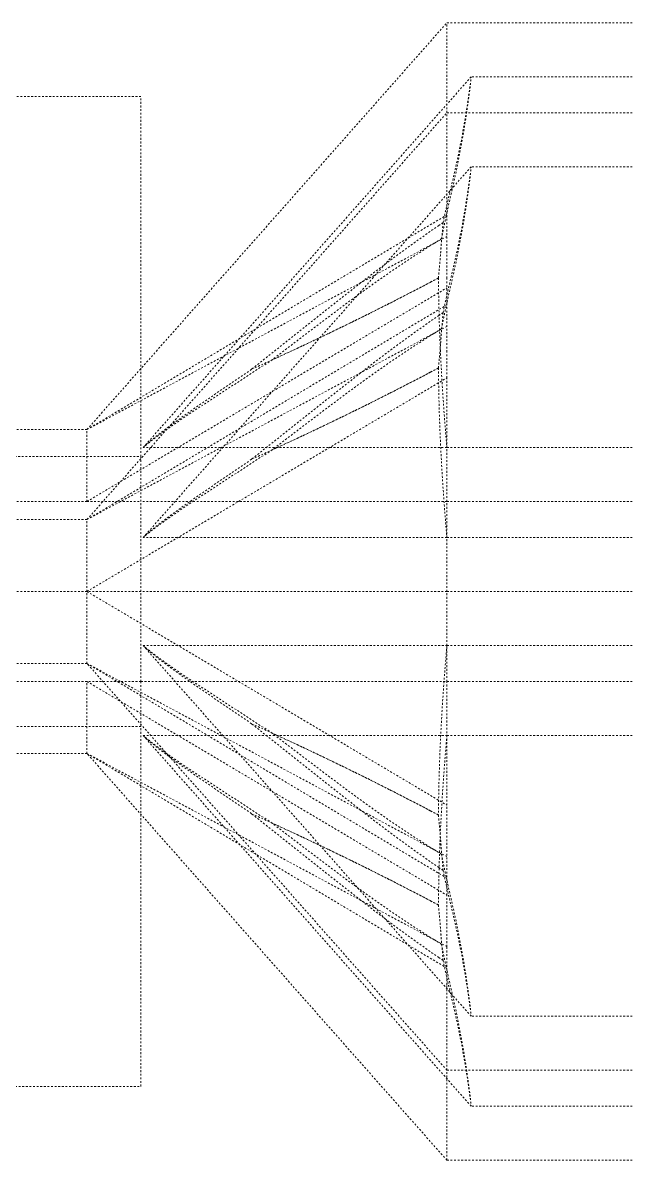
# Model space of a CAD drawing. Header units: millimetres. Extents: x -116965 to 323937, y 291661 to 566926.
# Drawn here: x -18844.4 to -18810.9, y 303499.7 to 303562.9 of the extents above; entities that cross this region are included whole.
import ezdxf

# ---------------------------------------------------------------- set-up
doc = ezdxf.new("R2010")
doc.units = ezdxf.units.MM
doc.linetypes.add('DASHED', pattern=[0.75, 0.5, -0.25])
doc.layers.add('Hidden Edges(Schneider)', color=7, linetype='DASHED', lineweight=18)

msp = doc.modelspace()

# ---------------------------------------------------------------- linework, layer by layer
at = {"layer": 'Hidden Edges(Schneider)', "ltscale": 0.15845}
for p, q in [((-18840.877861, 303540.279402), (-18820.877861, 303562.879402)), ((-18840.877861, 303535.279402), (-18820.877861, 303557.879402)), ((-18820.877861, 303504.679402), (-18840.877861, 303527.279402)), ((-18820.877861, 303499.679402), (-18840.877861, 303522.279402))]:
    msp.add_line(p, q, dxfattribs=at)
at = {"layer": 'Hidden Edges(Schneider)', "ltscale": 0.152231}
for p, q in [((-18777.377861, 303562.879402), (-18820.877861, 303562.879402)), ((-18777.377861, 303557.879402), (-18820.877861, 303557.879402)), ((-18777.377861, 303536.279402), (-18820.877861, 303536.279402)), ((-18777.377861, 303531.279402), (-18820.877861, 303531.279402)), ((-18777.377861, 303526.279402), (-18820.877861, 303526.279402)), ((-18777.377861, 303504.679402), (-18820.877861, 303504.679402)), ((-18777.377861, 303499.679402), (-18820.877861, 303499.679402))]:
    msp.add_line(p, q, dxfattribs=at)
at = {"layer": 'Hidden Edges(Schneider)', "ltscale": 0.049204}
for p, q in [((-18820.877861, 303557.879402), (-18820.877861, 303562.879402)), ((-18820.877861, 303526.279402), (-18820.877861, 303531.279402))]:
    msp.add_line(p, q, dxfattribs=at)
at = {"layer": 'Hidden Edges(Schneider)', "ltscale": 0.144412}
for p, q in [((-18837.75488, 303539.281551), (-18819.526723, 303559.879368)), ((-18837.75488, 303534.281551), (-18819.526723, 303554.879368)), ((-18819.526723, 303507.679437), (-18837.75488, 303528.277254)), ((-18819.526723, 303502.679437), (-18837.75488, 303523.277254))]:
    msp.add_line(p, q, dxfattribs=at)
at = {"layer": 'Hidden Edges(Schneider)', "ltscale": 0.140503}
for p, q in [((-18779.377861, 303559.879402), (-18819.526666, 303559.879402)), ((-18779.377861, 303554.879402), (-18819.526666, 303554.879402)), ((-18779.377861, 303507.679402), (-18819.526666, 303507.679402)), ((-18779.377861, 303502.679402), (-18819.526666, 303502.679402))]:
    msp.add_line(p, q, dxfattribs=at)
at = {"layer": 'Hidden Edges(Schneider)', "ltscale": 0.138396}
for p, q in [((-18837.877861, 303558.779402), (-18969.700191, 303558.779402)), ((-18969.700191, 303538.779402), (-18837.877861, 303538.779402))]:
    msp.add_line(p, q, dxfattribs=at)
at = {"layer": 'Hidden Edges(Schneider)', "ltscale": 0.082567}
for p, q in [((-18837.877861, 303538.779402), (-18837.877861, 303558.779402)), ((-18837.877861, 303503.779402), (-18837.877861, 303523.779402))]:
    msp.add_line(p, q, dxfattribs=at)
at = {"layer": 'Hidden Edges(Schneider)', "ltscale": 0.069005}
msp.add_line((-18820.877861, 303548.68405), (-18820.877861, 303557.879402), dxfattribs=at)
at = {"layer": 'Hidden Edges(Schneider)', "ltscale": 0.125555}
for p, q in [((-18840.87786, 303540.279402), (-18820.87786, 303552.206152)), ((-18840.87786, 303535.279402), (-18820.87786, 303547.206152)), ((-18840.87786, 303527.279402), (-18820.87786, 303515.352653)), ((-18840.87786, 303522.279402), (-18820.87786, 303510.352653))]:
    msp.add_line(p, q, dxfattribs=at)
at = {"layer": 'Hidden Edges(Schneider)', "ltscale": 0.122319}
for p, q in [((-18840.87786, 303540.279402), (-18820.87786, 303551.008911)), ((-18840.87786, 303535.279402), (-18820.87786, 303546.008911)), ((-18840.87786, 303527.279402), (-18820.87786, 303516.549894)), ((-18840.87786, 303522.279402), (-18820.87786, 303511.549894))]:
    msp.add_line(p, q, dxfattribs=at)
at = {"layer": 'Hidden Edges(Schneider)'}
for p, q in [((-18821.347573, 303548.698079), (-18821.347587, 303548.700189)), ((-18821.347573, 303543.698079), (-18821.347587, 303543.700189))]:
    msp.add_line(p, q, dxfattribs=at)
at = {"layer": 'Hidden Edges(Schneider)', "ltscale": 0.006218}
msp.add_line((-18820.877861, 303547.206152), (-18820.877861, 303548.68405), dxfattribs=at)
at = {"layer": 'Hidden Edges(Schneider)', "ltscale": 0.12519}
for p, q in [((-18840.87786, 303536.279402), (-18820.87786, 303548.149894)), ((-18840.87786, 303531.279402), (-18820.87786, 303543.149894)), ((-18840.87786, 303531.279403), (-18820.87786, 303519.408911)), ((-18840.87786, 303526.279403), (-18820.87786, 303514.408911))]:
    msp.add_line(p, q, dxfattribs=at)
at = {"layer": 'Hidden Edges(Schneider)', "ltscale": 0.010829}
msp.add_line((-18820.877861, 303544.579402), (-18820.877861, 303547.206152), dxfattribs=at)
at = {"layer": 'Hidden Edges(Schneider)', "ltscale": 0.00582}
msp.add_line((-18820.877861, 303543.149894), (-18820.877861, 303544.579402), dxfattribs=at)
at = {"layer": 'Hidden Edges(Schneider)', "ltscale": 0.080332}
for p, q in [((-18820.877861, 303531.279402), (-18820.877861, 303543.149894)), ((-18820.877861, 303514.408911), (-18820.877861, 303526.279402))]:
    msp.add_line(p, q, dxfattribs=at)
at = {"layer": 'Hidden Edges(Schneider)', "ltscale": 0.136483}
for p, q in [((-18840.877861, 303540.279402), (-18879.877861, 303540.279402)), ((-18840.877861, 303536.279402), (-18879.877861, 303536.279402)), ((-18840.877861, 303535.279402), (-18879.877861, 303535.279402)), ((-18840.877861, 303531.279402), (-18879.877861, 303531.279402)), ((-18840.877861, 303527.279402), (-18879.877861, 303527.279402)), ((-18840.877861, 303526.279402), (-18879.877861, 303526.279402)), ((-18840.877861, 303522.279402), (-18879.877861, 303522.279402))]:
    msp.add_line(p, q, dxfattribs=at)
at = {"layer": 'Hidden Edges(Schneider)', "ltscale": 0.016433}
for p, q in [((-18840.877861, 303536.279402), (-18840.877861, 303540.279402)), ((-18840.877861, 303531.279402), (-18840.877861, 303535.279402)), ((-18840.877861, 303527.279402), (-18840.877861, 303531.279402)), ((-18840.877861, 303522.279402), (-18840.877861, 303526.279402))]:
    msp.add_line(p, q, dxfattribs=at)
at = {"layer": 'Hidden Edges(Schneider)', "ltscale": 0.069664}
for p, q in [((-18820.877861, 303539.279402), (-18837.75629, 303539.279402)), ((-18820.877861, 303534.279402), (-18837.75629, 303534.279402)), ((-18837.75629, 303528.279402), (-18820.877861, 303528.279402)), ((-18837.75629, 303523.279402), (-18820.877861, 303523.279402))]:
    msp.add_line(p, q, dxfattribs=at)
at = {"layer": 'Hidden Edges(Schneider)', "ltscale": 0.145232}
for p, q in [((-18779.377861, 303539.279402), (-18820.877861, 303539.279402)), ((-18779.377861, 303534.279402), (-18820.877861, 303534.279402)), ((-18779.377861, 303528.279402), (-18820.877861, 303528.279402)), ((-18779.377861, 303523.279402), (-18820.877861, 303523.279402))]:
    msp.add_line(p, q, dxfattribs=at)
at = {"layer": 'Hidden Edges(Schneider)', "ltscale": 0.081058}
msp.add_line((-18837.877861, 303538.779402), (-18837.877861, 303526.279402), dxfattribs=at)
at = {"layer": 'Hidden Edges(Schneider)', "ltscale": 0.0123}
for p, q in [((-18840.877861, 303536.279402), (-18837.877861, 303536.279402)), ((-18837.877861, 303531.279402), (-18840.877861, 303531.279402)), ((-18837.877861, 303526.279402), (-18840.877861, 303526.279402))]:
    msp.add_line(p, q, dxfattribs=at)
at = {"layer": 'Hidden Edges(Schneider)', "ltscale": 0.070167}
for p, q in [((-18820.877861, 303536.279402), (-18837.877861, 303536.279402)), ((-18820.877861, 303531.279402), (-18837.877861, 303531.279402)), ((-18837.877861, 303526.279402), (-18820.877861, 303526.279402))]:
    msp.add_line(p, q, dxfattribs=at)
at = {"layer": 'Hidden Edges(Schneider)', "ltscale": 0.010304}
msp.add_line((-18837.877861, 303526.279402), (-18837.877861, 303523.779402), dxfattribs=at)
at = {"layer": 'Hidden Edges(Schneider)', "ltscale": 0.141378}
for p, q in [((-18837.877861, 303523.779402), (-19080.271259, 303523.779402)), ((-19080.271259, 303503.779402), (-18837.877861, 303503.779402))]:
    msp.add_line(p, q, dxfattribs=at)
at = {"layer": 'Hidden Edges(Schneider)', "ltscale": 0.01174}
msp.add_line((-18820.877861, 303511.549894), (-18820.877861, 303514.408911), dxfattribs=at)
at = {"layer": 'Hidden Edges(Schneider)', "ltscale": 0.008839}
msp.add_line((-18820.877861, 303509.428095), (-18820.877861, 303511.549894), dxfattribs=at)
at = {"layer": 'Hidden Edges(Schneider)', "ltscale": 0.071393}
msp.add_line((-18820.877861, 303499.679402), (-18820.877861, 303509.428095), dxfattribs=at)
at = {"layer": 'Hidden Edges(Schneider)', "ltscale": 0.139274, "flags": 128}
for points in [[(-18820.87786, 303552.758189), (-18820.639112, 303553.769407), (-18820.414093, 303554.736689), (-18820.216921, 303555.649934), (-18820.050786, 303556.496596), (-18819.913023, 303557.269571), (-18819.801052, 303557.955606), (-18819.711602, 303558.546701), (-18819.641788, 303559.03705), (-18819.589646, 303559.419718), (-18819.553774, 303559.688659), (-18819.532941, 303559.841721), (-18819.526518, 303559.876926), (-18819.534357, 303559.793472), (-18819.556601, 303559.592947), (-18819.593947, 303559.277298), (-18819.647582, 303558.849563), (-18819.718774, 303558.317326), (-18819.80963, 303557.686613), (-18819.923022, 303556.963255), (-18820.06161, 303556.158277), (-18820.227688, 303555.284404), (-18820.423372, 303554.34798), (-18820.645335, 303553.357809), (-18820.87786, 303552.329663)], [(-18820.87786, 303547.758189), (-18820.639112, 303548.769407), (-18820.414093, 303549.736689), (-18820.216921, 303550.649934), (-18820.050786, 303551.496596), (-18819.913023, 303552.269571), (-18819.801052, 303552.955606), (-18819.711602, 303553.546701), (-18819.641788, 303554.03705), (-18819.589646, 303554.419718), (-18819.553774, 303554.688659), (-18819.532941, 303554.841721), (-18819.526518, 303554.876926), (-18819.534357, 303554.793472), (-18819.556601, 303554.592947), (-18819.593947, 303554.277298), (-18819.647582, 303553.849563), (-18819.718774, 303553.317326), (-18819.80963, 303552.686613), (-18819.923022, 303551.963255), (-18820.06161, 303551.158277), (-18820.227688, 303550.284404), (-18820.423372, 303549.34798), (-18820.645335, 303548.357809), (-18820.87786, 303547.329663)], [(-18820.87786, 303514.800615), (-18820.639112, 303513.789397), (-18820.414093, 303512.822116), (-18820.216921, 303511.908871), (-18820.050786, 303511.062209), (-18819.913023, 303510.289233), (-18819.801052, 303509.603198), (-18819.711602, 303509.012103), (-18819.641788, 303508.521754), (-18819.589646, 303508.139087), (-18819.553774, 303507.870146), (-18819.532941, 303507.717083), (-18819.526518, 303507.681879), (-18819.534357, 303507.765332), (-18819.556601, 303507.965858), (-18819.593947, 303508.281506), (-18819.647582, 303508.709241), (-18819.718774, 303509.241478), (-18819.80963, 303509.872191), (-18819.923022, 303510.59555), (-18820.06161, 303511.400527), (-18820.227688, 303512.2744), (-18820.423372, 303513.210825), (-18820.645335, 303514.200995), (-18820.87786, 303515.229141)], [(-18820.87786, 303509.800615), (-18820.639112, 303508.789397), (-18820.414093, 303507.822116), (-18820.216921, 303506.908871), (-18820.050786, 303506.062209), (-18819.913023, 303505.289233), (-18819.801052, 303504.603198), (-18819.711602, 303504.012103), (-18819.641788, 303503.521754), (-18819.589646, 303503.139087), (-18819.553774, 303502.870146), (-18819.532941, 303502.717083), (-18819.526518, 303502.681879), (-18819.534357, 303502.765332), (-18819.556601, 303502.965858), (-18819.593947, 303503.281506), (-18819.647582, 303503.709241), (-18819.718774, 303504.241478), (-18819.80963, 303504.872191), (-18819.923022, 303505.59555), (-18820.06161, 303506.400527), (-18820.227688, 303507.2744), (-18820.423372, 303508.210825), (-18820.645335, 303509.200995), (-18820.87786, 303510.229141)]]:
    msp.add_lwpolyline(points, dxfattribs=at)
at = {"layer": 'Hidden Edges(Schneider)', "ltscale": 0.006121, "flags": 128}
for points in [[(-18820.87786, 303552.329663), (-18820.890906, 303552.270402), (-18820.903909, 303552.21105), (-18820.91686, 303552.151608), (-18820.929763, 303552.092078), (-18820.942614, 303552.032461), (-18820.955408, 303551.972756), (-18820.968139, 303551.912965), (-18820.980809, 303551.853088), (-18820.993412, 303551.793127), (-18821.005948, 303551.733082), (-18821.018408, 303551.672954), (-18821.030801, 303551.612744), (-18821.043112, 303551.552453), (-18821.055343, 303551.492081), (-18821.067498, 303551.43163), (-18821.079571, 303551.371101), (-18821.091559, 303551.310495), (-18821.103456, 303551.249812), (-18821.115272, 303551.189054), (-18821.126998, 303551.128221), (-18821.138632, 303551.067316), (-18821.150177, 303551.006339), (-18821.16163, 303550.945291), (-18821.172989, 303550.884173)], [(-18820.87786, 303547.329663), (-18820.890906, 303547.270402), (-18820.903909, 303547.21105), (-18820.91686, 303547.151608), (-18820.929763, 303547.092078), (-18820.942614, 303547.032461), (-18820.955408, 303546.972756), (-18820.968139, 303546.912965), (-18820.980809, 303546.853088), (-18820.993412, 303546.793127), (-18821.005948, 303546.733082), (-18821.018408, 303546.672954), (-18821.030801, 303546.612744), (-18821.043112, 303546.552453), (-18821.055343, 303546.492081), (-18821.067498, 303546.43163), (-18821.079571, 303546.371101), (-18821.091559, 303546.310495), (-18821.103456, 303546.249812), (-18821.115272, 303546.189054), (-18821.126998, 303546.128221), (-18821.138632, 303546.067316), (-18821.150177, 303546.006339), (-18821.16163, 303545.945291), (-18821.172989, 303545.884173)], [(-18820.87786, 303515.229141), (-18820.890906, 303515.288402), (-18820.903909, 303515.347755), (-18820.91686, 303515.407196), (-18820.929764, 303515.466726), (-18820.942614, 303515.526344), (-18820.955408, 303515.586049), (-18820.968139, 303515.64584), (-18820.980809, 303515.705716), (-18820.993412, 303515.765677), (-18821.005948, 303515.825722), (-18821.018408, 303515.88585), (-18821.030801, 303515.94606), (-18821.043112, 303516.006351), (-18821.055343, 303516.066723), (-18821.067498, 303516.127174), (-18821.079571, 303516.187703), (-18821.091559, 303516.24831), (-18821.103456, 303516.308993), (-18821.115272, 303516.369751), (-18821.126998, 303516.430583), (-18821.138632, 303516.491489), (-18821.150177, 303516.552466), (-18821.16163, 303516.613514), (-18821.172989, 303516.674632)], [(-18820.87786, 303510.229141), (-18820.890906, 303510.288402), (-18820.903909, 303510.347755), (-18820.91686, 303510.407196), (-18820.929764, 303510.466726), (-18820.942614, 303510.526344), (-18820.955408, 303510.586049), (-18820.968139, 303510.64584), (-18820.980809, 303510.705716), (-18820.993412, 303510.765677), (-18821.005948, 303510.825722), (-18821.018408, 303510.88585), (-18821.030801, 303510.94606), (-18821.043112, 303511.006351), (-18821.055343, 303511.066723), (-18821.067498, 303511.127174), (-18821.079571, 303511.187703), (-18821.091559, 303511.24831), (-18821.103456, 303511.308993), (-18821.115272, 303511.369751), (-18821.126998, 303511.430583), (-18821.138632, 303511.491489), (-18821.150177, 303511.552466), (-18821.16163, 303511.613514), (-18821.172989, 303511.674632)]]:
    msp.add_lwpolyline(points, dxfattribs=at)
at = {"layer": 'Hidden Edges(Schneider)', "ltscale": 0.004192, "flags": 128}
for points in [[(-18821.09309, 303551.778102), (-18821.084516, 303551.819497), (-18821.0759, 303551.860846), (-18821.06725, 303551.902147), (-18821.058557, 303551.943402), (-18821.049826, 303551.984609), (-18821.041057, 303552.025769), (-18821.03225, 303552.066881), (-18821.02341, 303552.107944), (-18821.014531, 303552.148958), (-18821.005619, 303552.189924), (-18820.996678, 303552.230841), (-18820.987699, 303552.271709), (-18820.978692, 303552.312526), (-18820.969656, 303552.353295), (-18820.960586, 303552.394013), (-18820.951493, 303552.434681), (-18820.942371, 303552.475298), (-18820.933221, 303552.515865), (-18820.924046, 303552.556381), (-18820.914853, 303552.596846), (-18820.905636, 303552.637259), (-18820.896394, 303552.677621), (-18820.887139, 303552.717932), (-18820.87786, 303552.758189)], [(-18821.09309, 303546.778102), (-18821.084516, 303546.819497), (-18821.0759, 303546.860846), (-18821.06725, 303546.902147), (-18821.058557, 303546.943402), (-18821.049826, 303546.984609), (-18821.041057, 303547.025769), (-18821.03225, 303547.066881), (-18821.02341, 303547.107944), (-18821.014531, 303547.148958), (-18821.005619, 303547.189924), (-18820.996678, 303547.230841), (-18820.987699, 303547.271709), (-18820.978692, 303547.312526), (-18820.969656, 303547.353295), (-18820.960586, 303547.394013), (-18820.951493, 303547.434681), (-18820.942371, 303547.475298), (-18820.933221, 303547.515865), (-18820.924046, 303547.556381), (-18820.914853, 303547.596846), (-18820.905636, 303547.637259), (-18820.896394, 303547.677621), (-18820.887139, 303547.717932), (-18820.87786, 303547.758189)], [(-18821.09309, 303515.780703), (-18821.084516, 303515.739308), (-18821.0759, 303515.697959), (-18821.06725, 303515.656657), (-18821.058557, 303515.615402), (-18821.049826, 303515.574195), (-18821.041057, 303515.533036), (-18821.03225, 303515.491924), (-18821.02341, 303515.450861), (-18821.014531, 303515.409846), (-18821.005619, 303515.36888), (-18820.996678, 303515.327963), (-18820.987699, 303515.287096), (-18820.978692, 303515.246278), (-18820.969656, 303515.20551), (-18820.960586, 303515.164792), (-18820.951493, 303515.124124), (-18820.942371, 303515.083506), (-18820.933221, 303515.042939), (-18820.924046, 303515.002424), (-18820.914853, 303514.961959), (-18820.905636, 303514.921545), (-18820.896394, 303514.881183), (-18820.887139, 303514.840873), (-18820.87786, 303514.800615)], [(-18821.09309, 303510.780703), (-18821.084516, 303510.739308), (-18821.0759, 303510.697959), (-18821.06725, 303510.656657), (-18821.058557, 303510.615402), (-18821.049826, 303510.574195), (-18821.041057, 303510.533036), (-18821.03225, 303510.491924), (-18821.02341, 303510.450861), (-18821.014531, 303510.409846), (-18821.005619, 303510.36888), (-18820.996678, 303510.327963), (-18820.987699, 303510.287096), (-18820.978692, 303510.246278), (-18820.969656, 303510.20551), (-18820.960586, 303510.164792), (-18820.951493, 303510.124124), (-18820.942371, 303510.083506), (-18820.933221, 303510.042939), (-18820.924046, 303510.002424), (-18820.914853, 303509.961959), (-18820.905636, 303509.921545), (-18820.896394, 303509.881183), (-18820.887139, 303509.840873), (-18820.87786, 303509.800615)]]:
    msp.add_lwpolyline(points, dxfattribs=at)
at = {"layer": 'Hidden Edges(Schneider)', "ltscale": 0.055489, "flags": 128}
for points in [[(-18821.322715, 303551.620202), (-18821.691611, 303551.364537), (-18822.059009, 303551.107315), (-18822.425378, 303550.848087), (-18822.791164, 303550.586407), (-18823.155387, 303550.3229), (-18823.514965, 303550.059795), (-18823.871863, 303549.795741), (-18824.22838, 303549.529143), (-18824.586804, 303549.258408), (-18824.949434, 303548.981946), (-18825.318582, 303548.698164), (-18825.696547, 303548.405469), (-18826.085637, 303548.102262), (-18826.488154, 303547.786936), (-18826.906388, 303547.457873), (-18827.342632, 303547.113446), (-18827.79917, 303546.752022), (-18828.278277, 303546.371962), (-18828.782242, 303545.971629), (-18829.313338, 303545.549388), (-18829.87386, 303545.103614), (-18830.466101, 303544.632693), (-18831.092212, 303544.135148), (-18831.736725, 303543.62352)], [(-18821.322715, 303546.620202), (-18821.691611, 303546.364537), (-18822.059009, 303546.107315), (-18822.425378, 303545.848087), (-18822.791164, 303545.586407), (-18823.155387, 303545.3229), (-18823.514965, 303545.059795), (-18823.871863, 303544.795741), (-18824.22838, 303544.529143), (-18824.586804, 303544.258408), (-18824.949434, 303543.981946), (-18825.318582, 303543.698164), (-18825.696547, 303543.405469), (-18826.085637, 303543.102262), (-18826.488154, 303542.786936), (-18826.906388, 303542.457873), (-18827.342632, 303542.113446), (-18827.79917, 303541.752022), (-18828.278277, 303541.371962), (-18828.782242, 303540.971629), (-18829.313338, 303540.549388), (-18829.87386, 303540.103614), (-18830.466101, 303539.632693), (-18831.092212, 303539.135148), (-18831.736725, 303538.62352)], [(-18821.322715, 303515.938603), (-18821.691611, 303516.194267), (-18822.059009, 303516.45149), (-18822.425378, 303516.710717), (-18822.791164, 303516.972397), (-18823.155387, 303517.235904), (-18823.514965, 303517.499009), (-18823.871863, 303517.763064), (-18824.22838, 303518.029662), (-18824.586804, 303518.300396), (-18824.949434, 303518.576859), (-18825.318582, 303518.860641), (-18825.696547, 303519.153336), (-18826.085637, 303519.456542), (-18826.488154, 303519.771868), (-18826.906388, 303520.100931), (-18827.342632, 303520.445358), (-18827.79917, 303520.806783), (-18828.278277, 303521.186842), (-18828.782242, 303521.587175), (-18829.313338, 303522.009416), (-18829.87386, 303522.455191), (-18830.466101, 303522.926112), (-18831.092212, 303523.423657), (-18831.736725, 303523.935284)], [(-18821.322715, 303510.938603), (-18821.691611, 303511.194267), (-18822.059009, 303511.45149), (-18822.425378, 303511.710717), (-18822.791164, 303511.972397), (-18823.155387, 303512.235904), (-18823.514965, 303512.499009), (-18823.871863, 303512.763064), (-18824.22838, 303513.029662), (-18824.586804, 303513.300396), (-18824.949434, 303513.576859), (-18825.318582, 303513.860641), (-18825.696547, 303514.153336), (-18826.085637, 303514.456542), (-18826.488154, 303514.771868), (-18826.906388, 303515.100931), (-18827.342632, 303515.445358), (-18827.79917, 303515.806783), (-18828.278277, 303516.186842), (-18828.782242, 303516.587175), (-18829.313338, 303517.009416), (-18829.87386, 303517.455191), (-18830.466101, 303517.926112), (-18831.092212, 303518.423657), (-18831.736725, 303518.935284)]]:
    msp.add_lwpolyline(points, dxfattribs=at)
at = {"layer": 'Hidden Edges(Schneider)', "ltscale": 0.001085, "flags": 128}
for points in [[(-18821.09309, 303551.778102), (-18821.102674, 303551.771531), (-18821.112254, 303551.764959), (-18821.121834, 303551.758387), (-18821.131413, 303551.751814), (-18821.140988, 303551.74524), (-18821.150568, 303551.738665), (-18821.160143, 303551.73209), (-18821.169713, 303551.725514), (-18821.179288, 303551.718938), (-18821.188858, 303551.71236), (-18821.198428, 303551.705782), (-18821.207998, 303551.699203), (-18821.217563, 303551.692624), (-18821.227129, 303551.686044), (-18821.236694, 303551.679463), (-18821.246255, 303551.672881), (-18821.25582, 303551.666299), (-18821.265381, 303551.659716), (-18821.274936, 303551.653133), (-18821.284497, 303551.646548), (-18821.294053, 303551.639963), (-18821.303609, 303551.633377), (-18821.31316, 303551.62679), (-18821.322715, 303551.620202)], [(-18821.09309, 303546.778102), (-18821.102674, 303546.771531), (-18821.112254, 303546.764959), (-18821.121834, 303546.758387), (-18821.131413, 303546.751814), (-18821.140988, 303546.74524), (-18821.150568, 303546.738665), (-18821.160143, 303546.73209), (-18821.169713, 303546.725514), (-18821.179288, 303546.718938), (-18821.188858, 303546.71236), (-18821.198428, 303546.705782), (-18821.207998, 303546.699203), (-18821.217563, 303546.692624), (-18821.227129, 303546.686044), (-18821.236694, 303546.679463), (-18821.246255, 303546.672881), (-18821.25582, 303546.666299), (-18821.265381, 303546.659716), (-18821.274936, 303546.653133), (-18821.284497, 303546.646548), (-18821.294053, 303546.639963), (-18821.303609, 303546.633377), (-18821.31316, 303546.62679), (-18821.322715, 303546.620202)], [(-18821.09309, 303515.780703), (-18821.102674, 303515.787274), (-18821.112254, 303515.793845), (-18821.121834, 303515.800418), (-18821.131413, 303515.806991), (-18821.140988, 303515.813565), (-18821.150568, 303515.820139), (-18821.160143, 303515.826714), (-18821.169713, 303515.83329), (-18821.179288, 303515.839867), (-18821.188858, 303515.846444), (-18821.198428, 303515.853022), (-18821.207998, 303515.859601), (-18821.217563, 303515.866181), (-18821.227129, 303515.872761), (-18821.236694, 303515.879342), (-18821.246255, 303515.885923), (-18821.25582, 303515.892505), (-18821.265381, 303515.899088), (-18821.274936, 303515.905672), (-18821.284497, 303515.912256), (-18821.294053, 303515.918841), (-18821.303609, 303515.925427), (-18821.31316, 303515.932014), (-18821.322715, 303515.938603)], [(-18821.09309, 303510.780703), (-18821.102674, 303510.787274), (-18821.112254, 303510.793845), (-18821.121834, 303510.800418), (-18821.131413, 303510.806991), (-18821.140988, 303510.813565), (-18821.150568, 303510.820139), (-18821.160143, 303510.826714), (-18821.169713, 303510.83329), (-18821.179288, 303510.839867), (-18821.188858, 303510.846444), (-18821.198428, 303510.853022), (-18821.207998, 303510.859601), (-18821.217563, 303510.866181), (-18821.227129, 303510.872761), (-18821.236694, 303510.879342), (-18821.246255, 303510.885923), (-18821.25582, 303510.892505), (-18821.265381, 303510.899088), (-18821.274936, 303510.905672), (-18821.284497, 303510.912256), (-18821.294053, 303510.918841), (-18821.303609, 303510.925427), (-18821.31316, 303510.932014), (-18821.322715, 303510.938603)]]:
    msp.add_lwpolyline(points, dxfattribs=at)
at = {"layer": 'Hidden Edges(Schneider)', "ltscale": 0.008232, "flags": 128}
for points in [[(-18821.09309, 303551.778102), (-18821.099336, 303551.69606), (-18821.105631, 303551.613904), (-18821.111963, 303551.531637), (-18821.118338, 303551.449264), (-18821.124752, 303551.366787), (-18821.131208, 303551.284213), (-18821.137707, 303551.201544), (-18821.14424, 303551.118785), (-18821.150816, 303551.03594), (-18821.157429, 303550.953013), (-18821.164077, 303550.870009), (-18821.170767, 303550.786931), (-18821.17749, 303550.703784), (-18821.184247, 303550.620572), (-18821.191042, 303550.537299), (-18821.197865, 303550.453969), (-18821.204727, 303550.370586), (-18821.211617, 303550.287155), (-18821.218541, 303550.203679), (-18821.225498, 303550.120163), (-18821.232484, 303550.036611), (-18821.239498, 303549.953026), (-18821.246536, 303549.869414), (-18821.253607, 303549.785778)], [(-18821.09309, 303546.778102), (-18821.099336, 303546.69606), (-18821.105631, 303546.613904), (-18821.111963, 303546.531637), (-18821.118338, 303546.449264), (-18821.124752, 303546.366787), (-18821.131208, 303546.284213), (-18821.137707, 303546.201544), (-18821.14424, 303546.118785), (-18821.150816, 303546.03594), (-18821.157429, 303545.953013), (-18821.164077, 303545.870009), (-18821.170767, 303545.786931), (-18821.17749, 303545.703784), (-18821.184247, 303545.620572), (-18821.191042, 303545.537299), (-18821.197865, 303545.453969), (-18821.204727, 303545.370586), (-18821.211617, 303545.287155), (-18821.218541, 303545.203679), (-18821.225498, 303545.120163), (-18821.232484, 303545.036611), (-18821.239498, 303544.953026), (-18821.246536, 303544.869414), (-18821.253607, 303544.785778)], [(-18821.09309, 303515.780703), (-18821.099336, 303515.862744), (-18821.105631, 303515.9449), (-18821.111963, 303516.027167), (-18821.118338, 303516.109541), (-18821.124752, 303516.192017), (-18821.131208, 303516.274592), (-18821.137707, 303516.357261), (-18821.14424, 303516.44002), (-18821.150816, 303516.522865), (-18821.157429, 303516.605791), (-18821.164077, 303516.688796), (-18821.170767, 303516.771873), (-18821.17749, 303516.85502), (-18821.184247, 303516.938232), (-18821.191042, 303517.021506), (-18821.197865, 303517.104836), (-18821.204727, 303517.188218), (-18821.211617, 303517.27165), (-18821.218541, 303517.355125), (-18821.225498, 303517.438642), (-18821.232484, 303517.522194), (-18821.239498, 303517.605778), (-18821.246536, 303517.68939), (-18821.253607, 303517.773026)], [(-18821.09309, 303510.780703), (-18821.099336, 303510.862744), (-18821.105631, 303510.9449), (-18821.111963, 303511.027167), (-18821.118338, 303511.109541), (-18821.124752, 303511.192017), (-18821.131208, 303511.274592), (-18821.137707, 303511.357261), (-18821.14424, 303511.44002), (-18821.150816, 303511.522865), (-18821.157429, 303511.605791), (-18821.164077, 303511.688796), (-18821.170767, 303511.771873), (-18821.17749, 303511.85502), (-18821.184247, 303511.938232), (-18821.191042, 303512.021506), (-18821.197865, 303512.104836), (-18821.204727, 303512.188218), (-18821.211617, 303512.27165), (-18821.218541, 303512.355125), (-18821.225498, 303512.438642), (-18821.232484, 303512.522194), (-18821.239498, 303512.605778), (-18821.246536, 303512.68939), (-18821.253607, 303512.773026)]]:
    msp.add_lwpolyline(points, dxfattribs=at)
at = {"layer": 'Hidden Edges(Schneider)', "ltscale": 0.001432, "flags": 128}
for points in [[(-18821.172989, 303550.884173), (-18821.185782, 303550.876224), (-18821.198571, 303550.868273), (-18821.211364, 303550.860321), (-18821.224148, 303550.852368), (-18821.236932, 303550.844413), (-18821.249716, 303550.836457), (-18821.262496, 303550.828499), (-18821.275275, 303550.82054), (-18821.288049, 303550.81258), (-18821.300824, 303550.804618), (-18821.313594, 303550.796655), (-18821.326363, 303550.788691), (-18821.339128, 303550.780725), (-18821.351893, 303550.772758), (-18821.364653, 303550.76479), (-18821.377409, 303550.75682), (-18821.390164, 303550.748849), (-18821.402915, 303550.740877), (-18821.415665, 303550.732903), (-18821.428411, 303550.724928), (-18821.441157, 303550.716952), (-18821.453898, 303550.708975), (-18821.466639, 303550.700995), (-18821.47938, 303550.693013)], [(-18821.172989, 303545.884173), (-18821.185782, 303545.876224), (-18821.198571, 303545.868273), (-18821.211364, 303545.860321), (-18821.224148, 303545.852368), (-18821.236932, 303545.844413), (-18821.249716, 303545.836457), (-18821.262496, 303545.828499), (-18821.275275, 303545.82054), (-18821.288049, 303545.81258), (-18821.300824, 303545.804618), (-18821.313594, 303545.796655), (-18821.326363, 303545.788691), (-18821.339128, 303545.780725), (-18821.351893, 303545.772758), (-18821.364653, 303545.76479), (-18821.377409, 303545.75682), (-18821.390164, 303545.748849), (-18821.402915, 303545.740877), (-18821.415665, 303545.732903), (-18821.428411, 303545.724928), (-18821.441157, 303545.716952), (-18821.453898, 303545.708975), (-18821.466639, 303545.700995), (-18821.47938, 303545.693013)], [(-18821.172989, 303516.674632), (-18821.185782, 303516.682581), (-18821.198571, 303516.690531), (-18821.211364, 303516.698483), (-18821.224148, 303516.706437), (-18821.236932, 303516.714391), (-18821.249716, 303516.722348), (-18821.262496, 303516.730305), (-18821.275275, 303516.738264), (-18821.288049, 303516.746224), (-18821.300824, 303516.754186), (-18821.313594, 303516.762149), (-18821.326363, 303516.770113), (-18821.339128, 303516.778079), (-18821.351893, 303516.786046), (-18821.364653, 303516.794015), (-18821.377409, 303516.801984), (-18821.390164, 303516.809955), (-18821.402915, 303516.817928), (-18821.415665, 303516.825901), (-18821.428411, 303516.833876), (-18821.441157, 303516.841852), (-18821.453898, 303516.84983), (-18821.466639, 303516.857809), (-18821.47938, 303516.865791)], [(-18821.172989, 303511.674632), (-18821.185782, 303511.682581), (-18821.198571, 303511.690531), (-18821.211364, 303511.698483), (-18821.224148, 303511.706437), (-18821.236932, 303511.714391), (-18821.249716, 303511.722348), (-18821.262496, 303511.730305), (-18821.275275, 303511.738264), (-18821.288049, 303511.746224), (-18821.300824, 303511.754186), (-18821.313594, 303511.762149), (-18821.326363, 303511.770113), (-18821.339128, 303511.778079), (-18821.351893, 303511.786046), (-18821.364653, 303511.794015), (-18821.377409, 303511.801984), (-18821.390164, 303511.809955), (-18821.402915, 303511.817928), (-18821.415665, 303511.825901), (-18821.428411, 303511.833876), (-18821.441157, 303511.841852), (-18821.453898, 303511.84983), (-18821.466639, 303511.857809), (-18821.47938, 303511.865791)]]:
    msp.add_lwpolyline(points, dxfattribs=at)
at = {"layer": 'Hidden Edges(Schneider)', "ltscale": 0.008975, "flags": 128}
for points in [[(-18821.347587, 303548.700189), (-18821.339233, 303548.790795), (-18821.33096, 303548.881478), (-18821.322773, 303548.972234), (-18821.314671, 303549.063056), (-18821.306656, 303549.15394), (-18821.298726, 303549.244879), (-18821.290891, 303549.33587), (-18821.283143, 303549.426906), (-18821.27549, 303549.517982), (-18821.267932, 303549.609093), (-18821.260469, 303549.700233), (-18821.253107, 303549.791398), (-18821.245845, 303549.882582), (-18821.238682, 303549.973779), (-18821.231621, 303550.064985), (-18821.224663, 303550.156193), (-18821.217811, 303550.247399), (-18821.211069, 303550.338598), (-18821.204436, 303550.429762), (-18821.197918, 303550.52084), (-18821.191514, 303550.611826), (-18821.185224, 303550.702713), (-18821.179044, 303550.793497), (-18821.172989, 303550.884173)], [(-18821.347587, 303543.700189), (-18821.339233, 303543.790795), (-18821.33096, 303543.881478), (-18821.322773, 303543.972234), (-18821.314671, 303544.063056), (-18821.306656, 303544.15394), (-18821.298726, 303544.244879), (-18821.290891, 303544.33587), (-18821.283143, 303544.426906), (-18821.27549, 303544.517982), (-18821.267932, 303544.609093), (-18821.260469, 303544.700233), (-18821.253107, 303544.791398), (-18821.245845, 303544.882582), (-18821.238682, 303544.973779), (-18821.231621, 303545.064985), (-18821.224663, 303545.156193), (-18821.217811, 303545.247399), (-18821.211069, 303545.338598), (-18821.204436, 303545.429762), (-18821.197918, 303545.52084), (-18821.191514, 303545.611826), (-18821.185224, 303545.702713), (-18821.179044, 303545.793497), (-18821.172989, 303545.884173)], [(-18821.347587, 303518.858616), (-18821.339233, 303518.76801), (-18821.33096, 303518.677326), (-18821.322773, 303518.586571), (-18821.314671, 303518.495748), (-18821.306656, 303518.404865), (-18821.298726, 303518.313925), (-18821.290891, 303518.222935), (-18821.283143, 303518.131899), (-18821.27549, 303518.040823), (-18821.267932, 303517.949712), (-18821.260469, 303517.858571), (-18821.253107, 303517.767406), (-18821.245845, 303517.676223), (-18821.238682, 303517.585026), (-18821.231621, 303517.49382), (-18821.224663, 303517.402611), (-18821.217811, 303517.311405), (-18821.211069, 303517.220207), (-18821.204436, 303517.129042), (-18821.197918, 303517.037964), (-18821.191514, 303516.946979), (-18821.185224, 303516.856091), (-18821.179044, 303516.765308), (-18821.172989, 303516.674632)], [(-18821.347587, 303513.858616), (-18821.339233, 303513.76801), (-18821.33096, 303513.677326), (-18821.322773, 303513.586571), (-18821.314671, 303513.495748), (-18821.306656, 303513.404865), (-18821.298726, 303513.313925), (-18821.290891, 303513.222935), (-18821.283143, 303513.131899), (-18821.27549, 303513.040823), (-18821.267932, 303512.949712), (-18821.260469, 303512.858571), (-18821.253107, 303512.767406), (-18821.245845, 303512.676223), (-18821.238682, 303512.585026), (-18821.231621, 303512.49382), (-18821.224663, 303512.402611), (-18821.217811, 303512.311405), (-18821.211069, 303512.220207), (-18821.204436, 303512.129042), (-18821.197918, 303512.037964), (-18821.191514, 303511.946979), (-18821.185224, 303511.856091), (-18821.179044, 303511.765308), (-18821.172989, 303511.674632)]]:
    msp.add_lwpolyline(points, dxfattribs=at)
at = {"layer": 'Hidden Edges(Schneider)', "ltscale": 0.047527, "flags": 128}
for points in [[(-18821.47938, 303550.693013), (-18821.881478, 303550.439503), (-18822.270367, 303550.191274), (-18822.647493, 303549.947476), (-18823.014343, 303549.707211), (-18823.37239, 303549.469568), (-18823.723099, 303549.233619), (-18824.067939, 303548.998432), (-18824.408372, 303548.763074), (-18824.745858, 303548.526619), (-18825.081885, 303548.288156), (-18825.417931, 303548.046791), (-18825.755513, 303547.801647), (-18826.096127, 303547.551857), (-18826.4413, 303547.296557), (-18826.792529, 303547.034878), (-18827.151325, 303546.765941), (-18827.519181, 303546.488856), (-18827.897585, 303546.20272), (-18828.288009, 303545.906625), (-18828.691952, 303545.59964), (-18829.1235, 303545.27124), (-18829.591763, 303544.914681), (-18830.093372, 303544.532783), (-18830.624969, 303544.128409)], [(-18821.47938, 303545.693013), (-18821.881478, 303545.439503), (-18822.270367, 303545.191274), (-18822.647493, 303544.947476), (-18823.014343, 303544.707211), (-18823.37239, 303544.469568), (-18823.723099, 303544.233619), (-18824.067939, 303543.998432), (-18824.408372, 303543.763074), (-18824.745858, 303543.526619), (-18825.081885, 303543.288156), (-18825.417931, 303543.046791), (-18825.755513, 303542.801647), (-18826.096127, 303542.551857), (-18826.4413, 303542.296557), (-18826.792529, 303542.034878), (-18827.151325, 303541.765941), (-18827.519181, 303541.488856), (-18827.897585, 303541.20272), (-18828.288009, 303540.906625), (-18828.691952, 303540.59964), (-18829.1235, 303540.27124), (-18829.591763, 303539.914681), (-18830.093372, 303539.532783), (-18830.624969, 303539.128409)], [(-18821.47938, 303516.865791), (-18821.881478, 303517.119301), (-18822.270367, 303517.36753), (-18822.647493, 303517.611329), (-18823.014343, 303517.851593), (-18823.37239, 303518.089237), (-18823.723099, 303518.325185), (-18824.067939, 303518.560372), (-18824.408372, 303518.79573), (-18824.745858, 303519.032185), (-18825.081885, 303519.270648), (-18825.417931, 303519.512013), (-18825.755513, 303519.757157), (-18826.096127, 303520.006947), (-18826.4413, 303520.262248), (-18826.792529, 303520.523927), (-18827.151325, 303520.792864), (-18827.519181, 303521.069949), (-18827.897585, 303521.356084), (-18828.288009, 303521.65218), (-18828.691952, 303521.959165), (-18829.1235, 303522.287565), (-18829.591763, 303522.644124), (-18830.093372, 303523.026021), (-18830.624969, 303523.430395)], [(-18821.47938, 303511.865791), (-18821.881478, 303512.119301), (-18822.270367, 303512.36753), (-18822.647493, 303512.611329), (-18823.014343, 303512.851593), (-18823.37239, 303513.089237), (-18823.723099, 303513.325185), (-18824.067939, 303513.560372), (-18824.408372, 303513.79573), (-18824.745858, 303514.032185), (-18825.081885, 303514.270648), (-18825.417931, 303514.512013), (-18825.755513, 303514.757157), (-18826.096127, 303515.006947), (-18826.4413, 303515.262248), (-18826.792529, 303515.523927), (-18827.151325, 303515.792864), (-18827.519181, 303516.069949), (-18827.897585, 303516.356084), (-18828.288009, 303516.65218), (-18828.691952, 303516.959165), (-18829.1235, 303517.287565), (-18829.591763, 303517.644124), (-18830.093372, 303518.026021), (-18830.624969, 303518.430395)]]:
    msp.add_lwpolyline(points, dxfattribs=at)
at = {"layer": 'Hidden Edges(Schneider)', "ltscale": 0.004417, "flags": 128}
for points in [[(-18821.253607, 303549.785778), (-18821.257446, 303549.740461), (-18821.261294, 303549.695138), (-18821.265152, 303549.649811), (-18821.269014, 303549.604481), (-18821.272886, 303549.559147), (-18821.276763, 303549.51381), (-18821.280649, 303549.468472), (-18821.28454, 303549.423133), (-18821.288436, 303549.377793), (-18821.292341, 303549.332453), (-18821.296251, 303549.287114), (-18821.300166, 303549.241777), (-18821.304085, 303549.196441), (-18821.308015, 303549.151109), (-18821.311948, 303549.105779), (-18821.315887, 303549.060454), (-18821.319831, 303549.015134), (-18821.323779, 303548.969819), (-18821.327737, 303548.92451), (-18821.331694, 303548.879208), (-18821.335657, 303548.833913), (-18821.339624, 303548.788626), (-18821.343596, 303548.743348), (-18821.347573, 303548.698079)], [(-18821.253607, 303544.785778), (-18821.257446, 303544.740461), (-18821.261294, 303544.695138), (-18821.265152, 303544.649811), (-18821.269014, 303544.604481), (-18821.272886, 303544.559147), (-18821.276763, 303544.51381), (-18821.280649, 303544.468472), (-18821.28454, 303544.423133), (-18821.288436, 303544.377793), (-18821.292341, 303544.332453), (-18821.296251, 303544.287114), (-18821.300166, 303544.241777), (-18821.304085, 303544.196441), (-18821.308015, 303544.151109), (-18821.311948, 303544.105779), (-18821.315887, 303544.060454), (-18821.319831, 303544.015134), (-18821.323779, 303543.969819), (-18821.327737, 303543.92451), (-18821.331694, 303543.879208), (-18821.335657, 303543.833913), (-18821.339624, 303543.788626), (-18821.343596, 303543.743348), (-18821.347573, 303543.698079)], [(-18821.253607, 303517.773026), (-18821.257446, 303517.818344), (-18821.261294, 303517.863666), (-18821.265152, 303517.908993), (-18821.269014, 303517.954324), (-18821.272886, 303517.999658), (-18821.276763, 303518.044994), (-18821.280649, 303518.090332), (-18821.28454, 303518.135672), (-18821.288436, 303518.181012), (-18821.292341, 303518.226351), (-18821.296251, 303518.27169), (-18821.300166, 303518.317028), (-18821.304085, 303518.362363), (-18821.308015, 303518.407696), (-18821.311948, 303518.453025), (-18821.315887, 303518.49835), (-18821.319831, 303518.543671), (-18821.323779, 303518.588986), (-18821.327737, 303518.634295), (-18821.331694, 303518.679597), (-18821.335657, 303518.724892), (-18821.339624, 303518.770179), (-18821.343596, 303518.815457), (-18821.347573, 303518.860726)], [(-18821.253607, 303512.773026), (-18821.257446, 303512.818344), (-18821.261294, 303512.863666), (-18821.265152, 303512.908993), (-18821.269014, 303512.954324), (-18821.272886, 303512.999658), (-18821.276763, 303513.044994), (-18821.280649, 303513.090332), (-18821.28454, 303513.135672), (-18821.288436, 303513.181012), (-18821.292341, 303513.226351), (-18821.296251, 303513.27169), (-18821.300166, 303513.317028), (-18821.304085, 303513.362363), (-18821.308015, 303513.407696), (-18821.311948, 303513.453025), (-18821.315887, 303513.49835), (-18821.319831, 303513.543671), (-18821.323779, 303513.588986), (-18821.327737, 303513.634295), (-18821.331694, 303513.679597), (-18821.335657, 303513.724892), (-18821.339624, 303513.770179), (-18821.343596, 303513.815457), (-18821.347573, 303513.860726)]]:
    msp.add_lwpolyline(points, dxfattribs=at)
at = {"layer": 'Hidden Edges(Schneider)', "ltscale": 0.046831, "flags": 128}
for points in [[(-18831.736725, 303543.62352), (-18831.288264, 303543.827269), (-18830.846207, 303544.029163), (-18830.410187, 303544.229389), (-18829.979737, 303544.428183), (-18829.554389, 303544.625775), (-18829.133656, 303544.822396), (-18828.717072, 303545.018273), (-18828.304155, 303545.213634), (-18827.894428, 303545.408706), (-18827.487419, 303545.603713), (-18827.082646, 303545.798885), (-18826.679628, 303545.994448), (-18826.277898, 303546.190629), (-18825.876978, 303546.387661), (-18825.476382, 303546.585772), (-18825.075648, 303546.785197), (-18824.674294, 303546.98617), (-18824.271853, 303547.188927), (-18823.867853, 303547.393708), (-18823.461817, 303547.600753), (-18823.053281, 303547.810304), (-18822.641776, 303548.022607), (-18822.226832, 303548.237908), (-18821.808002, 303548.45645)], [(-18831.736725, 303538.62352), (-18831.288264, 303538.827269), (-18830.846207, 303539.029163), (-18830.410187, 303539.229389), (-18829.979737, 303539.428183), (-18829.554389, 303539.625775), (-18829.133656, 303539.822396), (-18828.717072, 303540.018273), (-18828.304155, 303540.213634), (-18827.894428, 303540.408706), (-18827.487419, 303540.603713), (-18827.082646, 303540.798885), (-18826.679628, 303540.994448), (-18826.277898, 303541.190629), (-18825.876978, 303541.387661), (-18825.476382, 303541.585772), (-18825.075648, 303541.785197), (-18824.674294, 303541.98617), (-18824.271853, 303542.188927), (-18823.867853, 303542.393708), (-18823.461817, 303542.600753), (-18823.053281, 303542.810304), (-18822.641776, 303543.022607), (-18822.226832, 303543.237908), (-18821.808002, 303543.45645)], [(-18831.736725, 303523.935284), (-18831.288264, 303523.731535), (-18830.846207, 303523.529641), (-18830.410187, 303523.329415), (-18829.979737, 303523.130622), (-18829.554389, 303522.93303), (-18829.133656, 303522.736409), (-18828.717072, 303522.540531), (-18828.304155, 303522.34517), (-18827.894428, 303522.150099), (-18827.487419, 303521.955091), (-18827.082646, 303521.75992), (-18826.679628, 303521.564357), (-18826.277898, 303521.368175), (-18825.876978, 303521.171144), (-18825.476382, 303520.973032), (-18825.075648, 303520.773608), (-18824.674294, 303520.572635), (-18824.271853, 303520.369877), (-18823.867853, 303520.165096), (-18823.461817, 303519.958052), (-18823.053281, 303519.7485), (-18822.641776, 303519.536198), (-18822.226832, 303519.320897), (-18821.808002, 303519.102355)], [(-18831.736725, 303518.935284), (-18831.288264, 303518.731535), (-18830.846207, 303518.529641), (-18830.410187, 303518.329415), (-18829.979737, 303518.130622), (-18829.554389, 303517.93303), (-18829.133656, 303517.736409), (-18828.717072, 303517.540531), (-18828.304155, 303517.34517), (-18827.894428, 303517.150099), (-18827.487419, 303516.955091), (-18827.082646, 303516.75992), (-18826.679628, 303516.564357), (-18826.277898, 303516.368175), (-18825.876978, 303516.171144), (-18825.476382, 303515.973032), (-18825.075648, 303515.773608), (-18824.674294, 303515.572635), (-18824.271853, 303515.369877), (-18823.867853, 303515.165096), (-18823.461817, 303514.958052), (-18823.053281, 303514.7485), (-18822.641776, 303514.536198), (-18822.226832, 303514.320897), (-18821.808002, 303514.102355)]]:
    msp.add_lwpolyline(points, dxfattribs=at)
at = {"layer": 'Hidden Edges(Schneider)', "ltscale": 0.041644, "flags": 128}
for points in [[(-18821.808002, 303548.45645), (-18822.171176, 303548.265437), (-18822.534187, 303548.075618), (-18822.897165, 303547.886935), (-18823.260224, 303547.699325), (-18823.623498, 303547.512731), (-18823.98711, 303547.327092), (-18824.351189, 303547.14235), (-18824.71586, 303546.958446), (-18825.081246, 303546.77532), (-18825.447481, 303546.592912), (-18825.814684, 303546.411164), (-18826.182988, 303546.230013), (-18826.552513, 303546.049398), (-18826.923382, 303545.869257), (-18827.295726, 303545.689525), (-18827.668131, 303545.510869), (-18828.03922, 303545.333926), (-18828.409279, 303545.158518), (-18828.778622, 303544.984467), (-18829.147537, 303544.811598), (-18829.516328, 303544.639732), (-18829.885299, 303544.468696), (-18830.254748, 303544.298313), (-18830.624969, 303544.128409)], [(-18821.808002, 303543.45645), (-18822.171176, 303543.265437), (-18822.534187, 303543.075618), (-18822.897165, 303542.886935), (-18823.260224, 303542.699325), (-18823.623498, 303542.512731), (-18823.98711, 303542.327092), (-18824.351189, 303542.14235), (-18824.71586, 303541.958446), (-18825.081246, 303541.77532), (-18825.447481, 303541.592912), (-18825.814684, 303541.411164), (-18826.182988, 303541.230013), (-18826.552513, 303541.049398), (-18826.923382, 303540.869257), (-18827.295726, 303540.689525), (-18827.668131, 303540.510869), (-18828.03922, 303540.333926), (-18828.409279, 303540.158518), (-18828.778622, 303539.984467), (-18829.147537, 303539.811598), (-18829.516328, 303539.639732), (-18829.885299, 303539.468696), (-18830.254748, 303539.298313), (-18830.624969, 303539.128409)], [(-18821.808002, 303519.102355), (-18822.171176, 303519.293367), (-18822.534187, 303519.483186), (-18822.897165, 303519.67187), (-18823.260224, 303519.859479), (-18823.623498, 303520.046073), (-18823.98711, 303520.231712), (-18824.351189, 303520.416454), (-18824.71586, 303520.600359), (-18825.081246, 303520.783485), (-18825.447481, 303520.965892), (-18825.814684, 303521.147641), (-18826.182988, 303521.328792), (-18826.552513, 303521.509407), (-18826.923382, 303521.689548), (-18827.295726, 303521.86928), (-18827.668131, 303522.047935), (-18828.03922, 303522.224878), (-18828.409279, 303522.400286), (-18828.778622, 303522.574337), (-18829.147537, 303522.747207), (-18829.516328, 303522.919072), (-18829.885299, 303523.090108), (-18830.254748, 303523.260491), (-18830.624969, 303523.430395)], [(-18821.808002, 303514.102355), (-18822.171176, 303514.293367), (-18822.534187, 303514.483186), (-18822.897165, 303514.67187), (-18823.260224, 303514.859479), (-18823.623498, 303515.046073), (-18823.98711, 303515.231712), (-18824.351189, 303515.416454), (-18824.71586, 303515.600359), (-18825.081246, 303515.783485), (-18825.447481, 303515.965892), (-18825.814684, 303516.147641), (-18826.182988, 303516.328792), (-18826.552513, 303516.509407), (-18826.923382, 303516.689548), (-18827.295726, 303516.86928), (-18827.668131, 303517.047935), (-18828.03922, 303517.224878), (-18828.409279, 303517.400286), (-18828.778622, 303517.574337), (-18829.147537, 303517.747207), (-18829.516328, 303517.919072), (-18829.885299, 303518.090108), (-18830.254748, 303518.260491), (-18830.624969, 303518.430395)]]:
    msp.add_lwpolyline(points, dxfattribs=at)
at = {"layer": 'Hidden Edges(Schneider)', "ltscale": 0.002114, "flags": 128}
for points in [[(-18821.347587, 303548.700189), (-18821.366756, 303548.690005), (-18821.385925, 303548.679825), (-18821.405099, 303548.669646), (-18821.424272, 303548.65947), (-18821.443446, 303548.649296), (-18821.462624, 303548.639124), (-18821.481798, 303548.628955), (-18821.500976, 303548.618789), (-18821.520155, 303548.608624), (-18821.539338, 303548.598463), (-18821.558521, 303548.588303), (-18821.577704, 303548.578146), (-18821.596887, 303548.567991), (-18821.616075, 303548.557839), (-18821.635258, 303548.547689), (-18821.654451, 303548.537542), (-18821.673639, 303548.527397), (-18821.692827, 303548.517254), (-18821.71202, 303548.507114), (-18821.731212, 303548.496976), (-18821.75041, 303548.486841), (-18821.769602, 303548.476708), (-18821.7888, 303548.466578), (-18821.808002, 303548.45645)], [(-18821.347587, 303543.700189), (-18821.366756, 303543.690005), (-18821.385925, 303543.679825), (-18821.405099, 303543.669646), (-18821.424272, 303543.65947), (-18821.443446, 303543.649296), (-18821.462624, 303543.639124), (-18821.481798, 303543.628955), (-18821.500976, 303543.618789), (-18821.520155, 303543.608624), (-18821.539338, 303543.598463), (-18821.558521, 303543.588303), (-18821.577704, 303543.578146), (-18821.596887, 303543.567991), (-18821.616075, 303543.557839), (-18821.635258, 303543.547689), (-18821.654451, 303543.537542), (-18821.673639, 303543.527397), (-18821.692827, 303543.517254), (-18821.71202, 303543.507114), (-18821.731212, 303543.496976), (-18821.75041, 303543.486841), (-18821.769602, 303543.476708), (-18821.7888, 303543.466578), (-18821.808002, 303543.45645)], [(-18821.347587, 303518.858616), (-18821.366756, 303518.868799), (-18821.385925, 303518.87898), (-18821.405099, 303518.889159), (-18821.424272, 303518.899335), (-18821.443446, 303518.909509), (-18821.462624, 303518.91968), (-18821.481798, 303518.929849), (-18821.500976, 303518.940016), (-18821.520155, 303518.95018), (-18821.539338, 303518.960342), (-18821.558521, 303518.970501), (-18821.577704, 303518.980658), (-18821.596887, 303518.990813), (-18821.616075, 303519.000965), (-18821.635258, 303519.011115), (-18821.654451, 303519.021263), (-18821.673639, 303519.031408), (-18821.692827, 303519.04155), (-18821.71202, 303519.05169), (-18821.731212, 303519.061828), (-18821.75041, 303519.071963), (-18821.769602, 303519.082096), (-18821.7888, 303519.092227), (-18821.808002, 303519.102355)], [(-18821.347587, 303513.858616), (-18821.366756, 303513.868799), (-18821.385925, 303513.87898), (-18821.405099, 303513.889159), (-18821.424272, 303513.899335), (-18821.443446, 303513.909509), (-18821.462624, 303513.91968), (-18821.481798, 303513.929849), (-18821.500976, 303513.940016), (-18821.520155, 303513.95018), (-18821.539338, 303513.960342), (-18821.558521, 303513.970501), (-18821.577704, 303513.980658), (-18821.596887, 303513.990813), (-18821.616075, 303514.000965), (-18821.635258, 303514.011115), (-18821.654451, 303514.021263), (-18821.673639, 303514.031408), (-18821.692827, 303514.04155), (-18821.71202, 303514.05169), (-18821.731212, 303514.061828), (-18821.75041, 303514.071963), (-18821.769602, 303514.082096), (-18821.7888, 303514.092227), (-18821.808002, 303514.102355)]]:
    msp.add_lwpolyline(points, dxfattribs=at)
at = {"layer": 'Hidden Edges(Schneider)', "ltscale": 0.002111, "flags": 128}
for points in [[(-18821.808002, 303548.45645), (-18821.7888, 303548.466496), (-18821.769607, 303548.476544), (-18821.75041, 303548.486594), (-18821.731212, 303548.496646), (-18821.71202, 303548.5067), (-18821.692827, 303548.516756), (-18821.673639, 303548.526813), (-18821.654451, 303548.536873), (-18821.635258, 303548.546934), (-18821.616075, 303548.556998), (-18821.596887, 303548.567063), (-18821.577704, 303548.57713), (-18821.558516, 303548.587198), (-18821.539338, 303548.597269), (-18821.520155, 303548.607342), (-18821.500976, 303548.617416), (-18821.481793, 303548.627492), (-18821.462619, 303548.637571), (-18821.443441, 303548.647651), (-18821.424263, 303548.657732), (-18821.405089, 303548.667816), (-18821.385915, 303548.677902), (-18821.366747, 303548.687989), (-18821.347573, 303548.698079)], [(-18821.808002, 303543.45645), (-18821.7888, 303543.466496), (-18821.769607, 303543.476544), (-18821.75041, 303543.486594), (-18821.731212, 303543.496646), (-18821.71202, 303543.5067), (-18821.692827, 303543.516756), (-18821.673639, 303543.526813), (-18821.654451, 303543.536873), (-18821.635258, 303543.546934), (-18821.616075, 303543.556998), (-18821.596887, 303543.567063), (-18821.577704, 303543.57713), (-18821.558516, 303543.587198), (-18821.539338, 303543.597269), (-18821.520155, 303543.607342), (-18821.500976, 303543.617416), (-18821.481793, 303543.627492), (-18821.462619, 303543.637571), (-18821.443441, 303543.647651), (-18821.424263, 303543.657732), (-18821.405089, 303543.667816), (-18821.385915, 303543.677902), (-18821.366747, 303543.687989), (-18821.347573, 303543.698079)], [(-18821.808002, 303519.102355), (-18821.7888, 303519.092309), (-18821.769607, 303519.08226), (-18821.75041, 303519.07221), (-18821.731212, 303519.062158), (-18821.71202, 303519.052104), (-18821.692827, 303519.042049), (-18821.673639, 303519.031991), (-18821.654451, 303519.021932), (-18821.635258, 303519.01187), (-18821.616075, 303519.001807), (-18821.596887, 303518.991742), (-18821.577704, 303518.981675), (-18821.558516, 303518.971606), (-18821.539338, 303518.961535), (-18821.520155, 303518.951463), (-18821.500976, 303518.941388), (-18821.481793, 303518.931312), (-18821.462619, 303518.921234), (-18821.443441, 303518.911154), (-18821.424263, 303518.901072), (-18821.405089, 303518.890988), (-18821.385915, 303518.880903), (-18821.366747, 303518.870815), (-18821.347573, 303518.860726)], [(-18821.808002, 303514.102355), (-18821.7888, 303514.092309), (-18821.769607, 303514.08226), (-18821.75041, 303514.07221), (-18821.731212, 303514.062158), (-18821.71202, 303514.052104), (-18821.692827, 303514.042049), (-18821.673639, 303514.031991), (-18821.654451, 303514.021932), (-18821.635258, 303514.01187), (-18821.616075, 303514.001807), (-18821.596887, 303513.991742), (-18821.577704, 303513.981675), (-18821.558516, 303513.971606), (-18821.539338, 303513.961535), (-18821.520155, 303513.951463), (-18821.500976, 303513.941388), (-18821.481793, 303513.931312), (-18821.462619, 303513.921234), (-18821.443441, 303513.911154), (-18821.424263, 303513.901072), (-18821.405089, 303513.890988), (-18821.385915, 303513.880903), (-18821.366747, 303513.870815), (-18821.347573, 303513.860726)]]:
    msp.add_lwpolyline(points, dxfattribs=at)
at = {"layer": 'Hidden Edges(Schneider)', "ltscale": 0.063152, "flags": 128}
for points in [[(-18821.347573, 303548.698079), (-18821.341613, 303548.065098), (-18821.331585, 303547.438907), (-18821.317842, 303546.821276), (-18821.300738, 303546.213979), (-18821.280616, 303545.618788), (-18821.257827, 303545.037591), (-18821.232822, 303544.473944), (-18821.206024, 303543.930078), (-18821.177848, 303543.4076), (-18821.148813, 303542.909449), (-18821.119392, 303542.437661), (-18821.090005, 303541.993479), (-18821.061065, 303541.578147), (-18821.033004, 303541.192911), (-18821.006229, 303540.839015), (-18820.981205, 303540.518374), (-18820.958307, 303540.232802), (-18820.937803, 303539.983056), (-18820.91996, 303539.769886), (-18820.905044, 303539.59412), (-18820.893276, 303539.456843), (-18820.884764, 303539.358448), (-18820.879595, 303539.299208), (-18820.87786, 303539.279403)], [(-18821.347573, 303543.698079), (-18821.341613, 303543.065098), (-18821.331585, 303542.438907), (-18821.317842, 303541.821276), (-18821.300738, 303541.213979), (-18821.280616, 303540.618788), (-18821.257827, 303540.037591), (-18821.232822, 303539.473944), (-18821.206024, 303538.930078), (-18821.177848, 303538.4076), (-18821.148813, 303537.909449), (-18821.119392, 303537.437661), (-18821.090005, 303536.993479), (-18821.061065, 303536.578147), (-18821.033004, 303536.192911), (-18821.006229, 303535.839015), (-18820.981205, 303535.518374), (-18820.958307, 303535.232802), (-18820.937803, 303534.983056), (-18820.91996, 303534.769886), (-18820.905044, 303534.59412), (-18820.893276, 303534.456843), (-18820.884764, 303534.358448), (-18820.879595, 303534.299208), (-18820.87786, 303534.279403)]]:
    msp.add_lwpolyline(points, dxfattribs=at)
at = {"layer": 'Hidden Edges(Schneider)', "ltscale": 0.12351, "flags": 128}
for points in [[(-18831.736725, 303543.62352), (-18833.209021, 303542.622013), (-18834.413083, 303541.797115), (-18835.463908, 303541.063021), (-18836.271732, 303540.479278), (-18836.887467, 303540.012578), (-18837.326315, 303539.660751), (-18837.58519, 303539.442325), (-18837.709844, 303539.32862), (-18837.751157, 303539.285705), (-18837.755368, 303539.280577), (-18837.730181, 303539.302909), (-18837.664383, 303539.35908), (-18837.546613, 303539.455701), (-18837.36553, 303539.599385), (-18837.110164, 303539.796363), (-18836.784823, 303540.038621), (-18836.393831, 303540.31963), (-18835.919898, 303540.649787), (-18835.326173, 303541.052886), (-18834.617746, 303541.524201), (-18833.837054, 303542.036686), (-18832.956965, 303542.610021), (-18831.884806, 303543.307123), (-18830.624969, 303544.128409)], [(-18831.736725, 303538.62352), (-18833.209021, 303537.622013), (-18834.413083, 303536.797115), (-18835.463908, 303536.063021), (-18836.271732, 303535.479278), (-18836.887467, 303535.012578), (-18837.326315, 303534.660751), (-18837.58519, 303534.442325), (-18837.709844, 303534.32862), (-18837.751157, 303534.285705), (-18837.755368, 303534.280577), (-18837.730181, 303534.302909), (-18837.664383, 303534.35908), (-18837.546613, 303534.455701), (-18837.36553, 303534.599385), (-18837.110164, 303534.796363), (-18836.784823, 303535.038621), (-18836.393831, 303535.31963), (-18835.919898, 303535.649787), (-18835.326173, 303536.052886), (-18834.617746, 303536.524201), (-18833.837054, 303537.036686), (-18832.956965, 303537.610021), (-18831.884806, 303538.307123), (-18830.624969, 303539.128409)], [(-18831.736725, 303523.935284), (-18833.209021, 303524.936791), (-18834.413083, 303525.76169), (-18835.463908, 303526.495783), (-18836.271732, 303527.079526), (-18836.887467, 303527.546227), (-18837.326315, 303527.898053), (-18837.58519, 303528.11648), (-18837.709844, 303528.230184), (-18837.751157, 303528.273099), (-18837.755368, 303528.278228), (-18837.730181, 303528.255895), (-18837.664383, 303528.199725), (-18837.546613, 303528.103103), (-18837.36553, 303527.95942), (-18837.110164, 303527.762441), (-18836.784823, 303527.520183), (-18836.393831, 303527.239175), (-18835.919898, 303526.909017), (-18835.326173, 303526.505919), (-18834.617746, 303526.034603), (-18833.837054, 303525.522119), (-18832.956965, 303524.948784), (-18831.884806, 303524.251681), (-18830.624969, 303523.430395)], [(-18831.736725, 303518.935284), (-18833.209021, 303519.936791), (-18834.413083, 303520.76169), (-18835.463908, 303521.495783), (-18836.271732, 303522.079526), (-18836.887467, 303522.546227), (-18837.326315, 303522.898053), (-18837.58519, 303523.11648), (-18837.709844, 303523.230184), (-18837.751157, 303523.273099), (-18837.755368, 303523.278228), (-18837.730181, 303523.255895), (-18837.664383, 303523.199725), (-18837.546613, 303523.103103), (-18837.36553, 303522.95942), (-18837.110164, 303522.762441), (-18836.784823, 303522.520183), (-18836.393831, 303522.239175), (-18835.919898, 303521.909017), (-18835.326173, 303521.505919), (-18834.617746, 303521.034603), (-18833.837054, 303520.522119), (-18832.956965, 303519.948784), (-18831.884806, 303519.251681), (-18830.624969, 303518.430395)]]:
    msp.add_lwpolyline(points, dxfattribs=at)
at = {"layer": 'Hidden Edges(Schneider)', "ltscale": 0.063161, "flags": 128}
for points in [[(-18820.87786, 303528.279402), (-18820.879595, 303528.259591), (-18820.884764, 303528.200335), (-18820.893281, 303528.101912), (-18820.905049, 303527.964598), (-18820.919969, 303527.788784), (-18820.937817, 303527.575556), (-18820.958326, 303527.325743), (-18820.981229, 303527.040095), (-18821.006262, 303526.719369), (-18821.033042, 303526.365382), (-18821.061108, 303525.980048), (-18821.090052, 303525.564612), (-18821.119445, 303525.12032), (-18821.14887, 303524.648416), (-18821.177905, 303524.150145), (-18821.206081, 303523.627547), (-18821.232884, 303523.083558), (-18821.257889, 303522.519787), (-18821.280673, 303521.93847), (-18821.30079, 303521.343162), (-18821.31789, 303520.735749), (-18821.331623, 303520.118005), (-18821.341636, 303519.491703), (-18821.347587, 303518.858616)], [(-18820.87786, 303523.279402), (-18820.879595, 303523.259591), (-18820.884764, 303523.200335), (-18820.893281, 303523.101912), (-18820.905049, 303522.964598), (-18820.919969, 303522.788784), (-18820.937817, 303522.575556), (-18820.958326, 303522.325743), (-18820.981229, 303522.040095), (-18821.006262, 303521.719369), (-18821.033042, 303521.365382), (-18821.061108, 303520.980048), (-18821.090052, 303520.564612), (-18821.119445, 303520.12032), (-18821.14887, 303519.648416), (-18821.177905, 303519.150145), (-18821.206081, 303518.627547), (-18821.232884, 303518.083558), (-18821.257889, 303517.519787), (-18821.280673, 303516.93847), (-18821.30079, 303516.343162), (-18821.31789, 303515.735749), (-18821.331623, 303515.118005), (-18821.341636, 303514.491703), (-18821.347587, 303513.858616)]]:
    msp.add_lwpolyline(points, dxfattribs=at)

doc.saveas('drawing.dxf')
